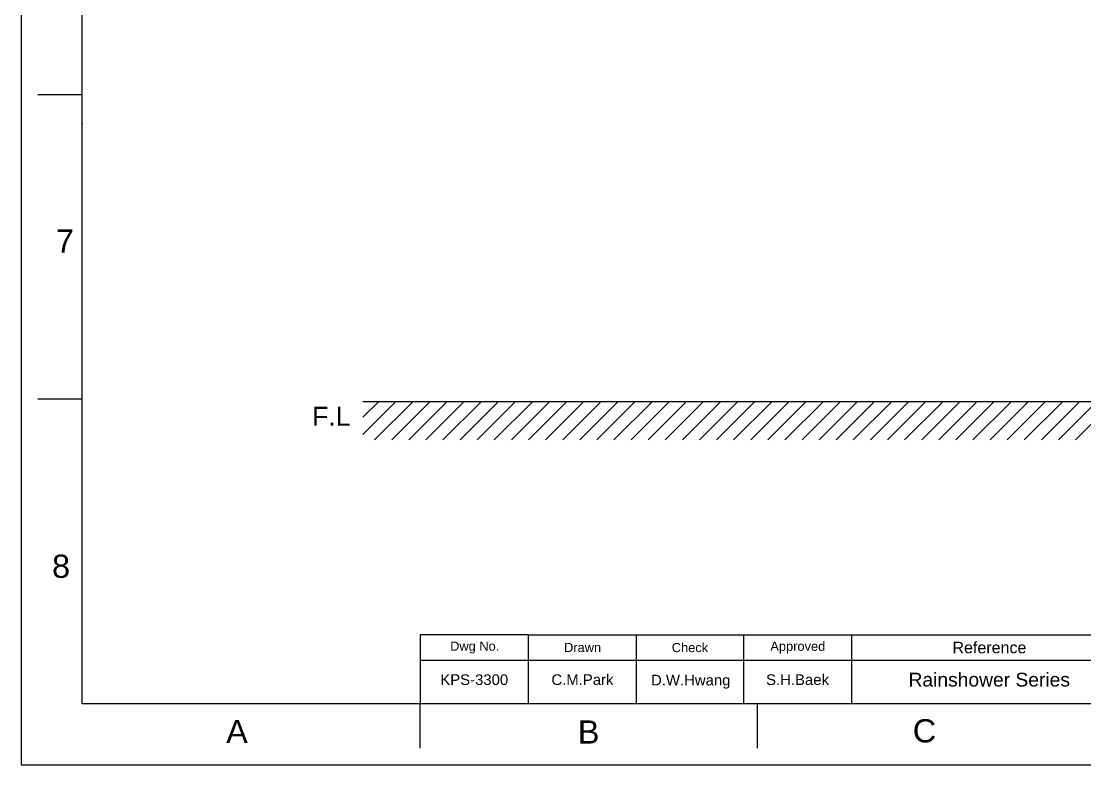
# Model space of a CAD drawing. Header units: millimetres. Extents: x 19741 to 22117, y -10160 to -6800.
# Drawn here: x 19741 to 21137, y -10160 to -9183 of the extents above; entities that cross this region are included whole.
import ezdxf

# ---------------------------------------------------------------- set-up
doc = ezdxf.new("R2010")
doc.units = ezdxf.units.MM
for name, color, linetype in [('FORM', 7, 'Continuous'), ('hatch', 2, 'Continuous'), ('TEXT', 2, 'Continuous')]:
    doc.layers.add(name, color=color, linetype=linetype)
doc.styles.add('ARIAL', font='arial.ttf')
doc.styles.get("Standard").update_dxf_attribs({"font": 'arial.ttf'})

msp = doc.modelspace()

# ---------------------------------------------------------------- hatches: boundary and pattern name
at = {"layer": 'hatch'}
h = msp.add_hatch(dxfattribs=at)
h.set_pattern_fill('ANSI31', color=256, scale=5)
h.set_pattern_definition([(45, (7042.297, -4149.247), (-11.22532, 11.22532), [])])
h.paths.add_polyline_path([(21702.25, -9683.13), (20189.33, -9683.13), (20189.33, -9733.13), (21702.25, -9733.13)])

# ---------------------------------------------------------------- linework, layer by layer
msp.add_line((21702.25, -9683.13), (20189.33, -9683.13))
at = {"layer": 'FORM', "color": 7, "linetype": 'Continuous'}
for p, q in [((19740.7, -6799.88), (19740.7, -10159.88)), ((19820.7, -9279.88), (19762.55, -9279.88)), ((19820.7, -9679.88), (19762.55, -9679.88)), ((20263.92, -10079.9), (20263.92, -10138.05)), ((20707.12, -10079.9), (20707.12, -10138.04)), ((19740.7, -10159.88), (22116.7, -10159.88))]:
    msp.add_line(p, q, dxfattribs=at)
at = {"layer": 'FORM', "linetype": 'Continuous'}
for p, q in [((19820.7, -10079.88), (19820.7, -6879.88)), ((22036.7, -10079.88), (19820.7, -10079.88))]:
    msp.add_line(p, q, dxfattribs=at)
at = {"layer": 'FORM'}
for p, q in [((20406.34, -9989.47), (20264.7, -9989.47)), ((20264.7, -9989.47), (20264.7, -10079.88)), ((20406.34, -9989.47), (22036.7, -9989.47)), ((20406.34, -9989.47), (20406.34, -10079.88)), ((20547.98, -9989.47), (20547.98, -10079.88)), ((20689.61, -10079.88), (20689.61, -9989.47)), ((20831.25, -10079.88), (20831.25, -9989.47)), ((20264.7, -10022.62), (21675.06, -10022.62))]:
    msp.add_line(p, q, dxfattribs=at)
msp.add_point((19820.7, -9317.5), dxfattribs=at)
msp.add_point((19820.7, -9317.5), dxfattribs=at)

# ---------------------------------------------------------------- texts
at = {"color": 2, "insert": (20122.56, -9689.69), "char_height": 25, "attachment_point": 1}
msp.add_mtext_dynamic_manual_height_columns('F.L', width=106.6179, gutter_width=1, heights=[0], dxfattribs=at)
at = {"layer": 'FORM', "char_height": 30.5, "attachment_point": 5}
for s, width, insert in [('7', 200, (19798.08, -9471.95)), ('8', 200, (19792.96, -9899.39)), ('A', 40, (20023.97, -10116.19)), ('B', 40, (20485.77, -10116.86)), ('C', 40, (20926.78, -10115.55))]:
    msp.add_mtext_dynamic_manual_height_columns(s, width=width, gutter_width=50, heights=[0], dxfattribs=dict(at, insert=insert))
at = {"layer": 'TEXT', "attachment_point": 5}
for s, width, insert, char_height in [('Dwg No.', 141.6395, (20336.18, -10005.89), 12.054), ('Approved', 141.6395, (20760.43, -10006.05), 12.054), ('Reference', 361.6327, (21012.07, -10006.05), 15.068), ('Drawn', 141.6395, (20477.82, -10005.89), 12.054), ('Check', 141.6395, (20618.79, -10006.05), 12.054)]:
    msp.add_mtext_dynamic_manual_height_columns(s, width=width, gutter_width=75.34, heights=[0], dxfattribs=dict(at, insert=insert, char_height=char_height))
at = {"layer": 'TEXT', "attachment_point": 5, "style": 'ARIAL'}
for s, width, insert, char_height in [('KPS-3300', 141.6395, (20335.52, -10048.24), 14), ('C.M.Park', 141.6395, (20477.63, -10048.24), 14), ('S.H.Baek', 141.6395, (20760.07, -10048.24), 14), ('Rainshower Series', 274.403, (21011.83, -10048.24), 18.0816), ('D.W.Hwang', 141.6395, (20619.84, -10050.83), 14)]:
    msp.add_mtext_dynamic_manual_height_columns(s, width=width, gutter_width=75.34, heights=[0], dxfattribs=dict(at, insert=insert, char_height=char_height))

doc.saveas('drawing.dxf')
